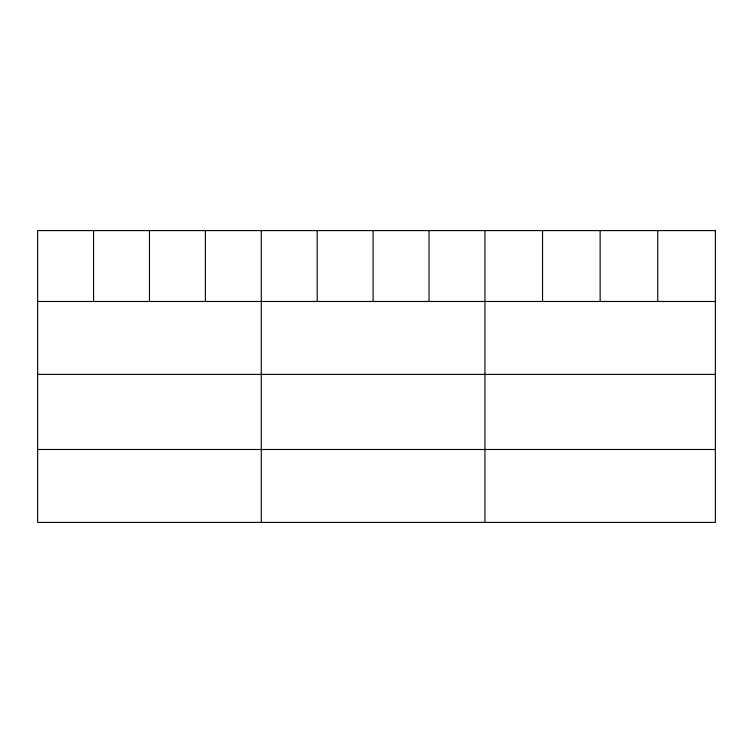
<?xml version="1.0" encoding="UTF-8"?>
<svg xmlns="http://www.w3.org/2000/svg" width="753" height="753" viewBox="0 0 753 753"><rect width="100%" height="100%" fill="white"/><g stroke="black" fill="none" stroke-linecap="round" stroke-linejoin="round"><path stroke-width="1.13" d="M37.65 301.482L715.35 301.482M37.65 374.382L715.35 374.382M37.65 449.494L715.35 449.494M657.745 230.597L657.745 301.482M600.141 230.597L600.141 301.482M542.537 230.597L542.537 301.482M484.932 230.597L484.932 522.403M429.022 230.597L429.022 301.482M373.111 230.597L373.111 301.482M317.201 230.597L317.201 301.482M261.291 230.597L261.291 522.403M205.381 230.597L205.381 301.482M149.471 230.597L149.471 301.482M93.56 230.597L93.56 301.482M715.35 230.597L37.65 230.597L37.65 522.403L715.35 522.403L715.35 230.597"/></g></svg>
